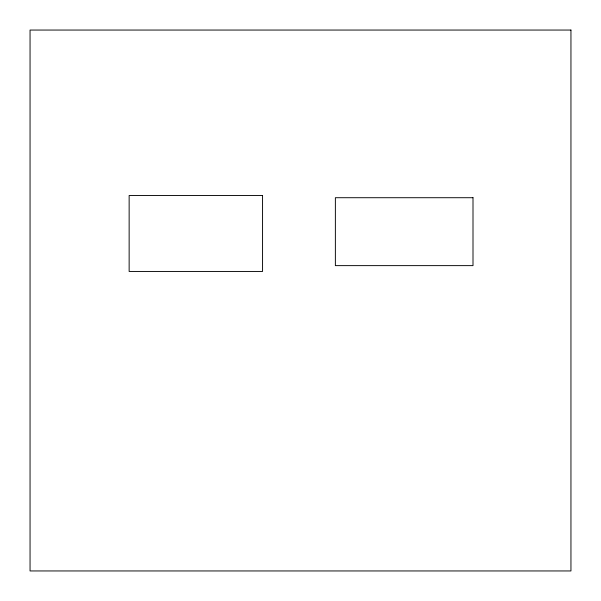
<?xml version="1.0" encoding="UTF-8"?>
<svg xmlns="http://www.w3.org/2000/svg" width="601" height="601" viewBox="0 0 601 601"><rect width="100%" height="100%" fill="white"/><g stroke="black" fill="none" stroke-linecap="round" stroke-linejoin="round"><path stroke-width="0.9" d="M570.95 30.05L30.05 30.05L30.05 570.95L570.95 570.95L570.95 30.05M262.562 195.513L129.14 195.513L129.14 271.442L262.562 271.442L262.562 195.513M473.002 197.714L335.373 197.714L335.373 265.627L473.002 265.627L473.002 197.714"/></g></svg>
